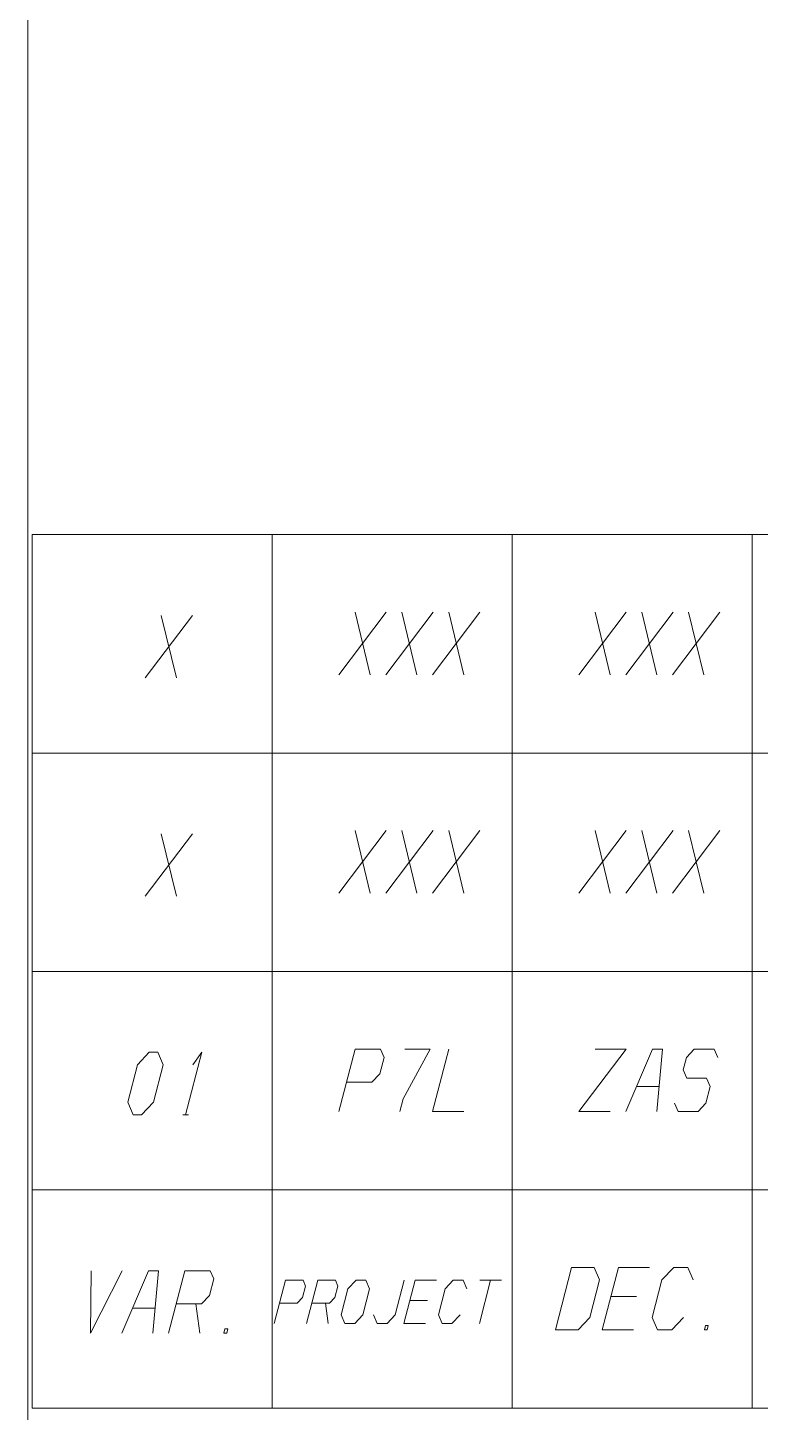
# Model space of a CAD drawing. Extents: x 3 to 1653, y -7 to 838.
# Drawn here: x 1458.1 to 1488.7, y 54.6 to 112.3 of the extents above; entities that cross this region are included whole.
import ezdxf

# ---------------------------------------------------------------- set-up
doc = ezdxf.new("R2010")
doc.units = 0

msp = doc.modelspace()

# ---------------------------------------------------------------- linework, layer by layer
at = {"color": 3, "lineweight": 13}
for p, q in [((1458.134, 4.612), (1458.134, 825.612)), ((1458.32, 82.114), (1458.32, 91.214)), ((1458.32, 91.214), (1643.32, 91.214)), ((1468.32, 82.114), (1468.32, 91.214)), ((1478.32, 82.114), (1478.32, 91.214)), ((1488.32, 82.114), (1488.32, 91.214)), ((1458.32, 82.114), (1643.32, 82.114)), ((1458.32, 73.014), (1458.32, 82.114)), ((1458.32, 82.114), (1643.32, 82.114)), ((1468.32, 73.014), (1468.32, 82.114)), ((1478.32, 73.014), (1478.32, 82.114)), ((1488.32, 73.014), (1488.32, 82.114)), ((1458.32, 73.014), (1643.32, 73.014)), ((1458.32, 73.014), (1643.32, 73.014)), ((1458.32, 63.914), (1458.32, 73.014)), ((1468.32, 63.914), (1468.32, 73.014)), ((1478.32, 63.914), (1478.32, 73.014)), ((1488.32, 63.914), (1488.32, 73.014)), ((1458.32, 54.814), (1458.32, 63.914)), ((1458.32, 63.914), (1643.32, 63.914)), ((1468.32, 54.814), (1468.32, 63.914)), ((1478.32, 54.814), (1478.32, 63.914)), ((1488.32, 54.814), (1488.32, 63.914)), ((1458.32, 54.814), (1643.32, 54.814)), ((1458.32, 54.814), (1643.32, 54.814))]:
    msp.add_line(p, q, dxfattribs=at)
at = {"color": 7, "lineweight": 13}
for points in [[(1463.03, 85.243), (1465.003, 87.843)], [(1463.703, 87.843), (1464.33, 85.243)], [(1471.104, 85.379), (1473.078, 87.979)], [(1471.777, 87.979), (1472.405, 85.379)], [(1473.055, 85.379), (1475.028, 87.979)], [(1473.728, 87.979), (1474.355, 85.379)], [(1475.005, 85.379), (1476.979, 87.979)], [(1475.678, 87.979), (1476.306, 85.379)], [(1481.104, 85.379), (1483.078, 87.979)], [(1481.777, 87.979), (1482.405, 85.379)], [(1483.055, 85.379), (1485.028, 87.979)], [(1483.728, 87.979), (1484.355, 85.379)], [(1485.005, 85.379), (1486.979, 87.979)], [(1485.678, 87.979), (1486.306, 85.379)], [(1463.03, 76.143), (1465.003, 78.743)], [(1463.703, 78.743), (1464.33, 76.143)], [(1471.104, 76.279), (1473.078, 78.879)], [(1471.777, 78.879), (1472.405, 76.279)], [(1473.055, 76.279), (1475.028, 78.879)], [(1473.728, 78.879), (1474.355, 76.279)], [(1475.005, 76.279), (1476.979, 78.879)], [(1475.678, 78.879), (1476.306, 76.279)], [(1481.104, 76.279), (1483.078, 78.879)], [(1481.777, 78.879), (1482.405, 76.279)], [(1483.055, 76.279), (1485.028, 78.879)], [(1483.728, 78.879), (1484.355, 76.279)], [(1485.005, 76.279), (1486.979, 78.879)], [(1485.678, 78.879), (1486.306, 76.279)], [(1465.016, 69.123), (1465.387, 69.643), (1464.715, 67.043)], [(1471.419, 68.393), (1472.482, 68.393), (1472.809, 68.739), (1472.988, 69.433), (1472.841, 69.779), (1471.777, 69.779), (1471.104, 67.179)], [(1473.846, 69.779), (1474.91, 69.779), (1473.781, 67.699), (1473.646, 67.179)], [(1475.678, 69.779), (1475.005, 67.179), (1476.306, 67.179)], [(1481.777, 69.779), (1483.078, 69.779), (1481.104, 67.179), (1482.405, 67.179)], [(1484.355, 67.179), (1484.585, 69.779), (1484.171, 69.779), (1483.055, 67.179)], [(1485.095, 67.526), (1485.242, 67.179), (1486.069, 67.179), (1486.395, 67.526), (1486.575, 68.219), (1486.428, 68.566), (1485.6, 68.566), (1485.454, 68.913), (1485.588, 69.433), (1485.915, 69.779), (1486.742, 69.779), (1486.889, 69.433)], [(1483.501, 68.219), (1484.447, 68.219)], [(1464.596, 67.043), (1464.833, 67.043)], [(1484.053, 60.679), (1482.753, 60.679), (1482.08, 58.079), (1483.38, 58.079)], [(1485.869, 60.159), (1485.649, 60.679), (1485.057, 60.679), (1484.568, 60.159), (1484.165, 58.599), (1484.385, 58.079), (1484.976, 58.079), (1485.465, 58.599)], [(1460.777, 60.543), (1460.755, 57.943), (1462.078, 60.543)], [(1463.355, 57.943), (1463.585, 60.543), (1463.171, 60.543), (1462.055, 57.943)], [(1464.005, 57.943), (1464.678, 60.543), (1465.742, 60.543), (1465.889, 60.197), (1465.709, 59.503), (1465.383, 59.157), (1464.319, 59.157)], [(1468.626, 59.183), (1469.363, 59.183), (1469.588, 59.423), (1469.713, 59.903), (1469.611, 60.143), (1468.874, 60.143), (1468.409, 58.343)], [(1469.759, 58.343), (1470.225, 60.143), (1470.961, 60.143), (1471.063, 59.903), (1470.939, 59.423), (1470.713, 59.183), (1469.976, 59.183)], [(1472.552, 58.703), (1472.705, 58.343), (1473.114, 58.343), (1473.453, 58.703), (1473.825, 60.143)], [(1475.176, 60.143), (1474.275, 60.143), (1473.81, 58.343), (1474.71, 58.343)], [(1476.433, 59.783), (1476.28, 60.143), (1475.871, 60.143), (1475.532, 59.783), (1475.253, 58.703), (1475.405, 58.343), (1475.814, 58.343), (1476.153, 58.703)], [(1476.96, 58.343), (1477.426, 60.143)], [(1476.976, 60.143), (1477.876, 60.143)], [(1482.438, 59.466), (1483.502, 59.466)], [(1462.501, 58.983), (1463.447, 58.983)], [(1465.147, 59.157), (1465.306, 57.943)], [(1470.549, 59.183), (1470.659, 58.343)], [(1474.058, 59.303), (1474.795, 59.303)]]:
    msp.add_lwpolyline(points, dxfattribs=at)
for points in [[(1462.308, 67.563), (1462.528, 67.043), (1462.882, 67.043), (1463.372, 67.563), (1463.775, 69.123), (1463.555, 69.643), (1463.201, 69.643), (1462.712, 69.123)], [(1480.129, 58.079), (1481.075, 58.079), (1481.564, 58.599), (1481.968, 60.159), (1481.748, 60.679), (1480.802, 60.679)], [(1471.202, 58.703), (1471.355, 58.343), (1471.764, 58.343), (1472.102, 58.703), (1472.382, 59.783), (1472.23, 60.143), (1471.82, 60.143), (1471.482, 59.783)], [(1466.355, 58.117), (1466.31, 57.943), (1466.428, 57.943), (1466.473, 58.117)], [(1486.38, 58.253), (1486.335, 58.079), (1486.453, 58.079), (1486.498, 58.253)]]:
    msp.add_lwpolyline(points, close=True, dxfattribs=at)

doc.saveas('drawing.dxf')
